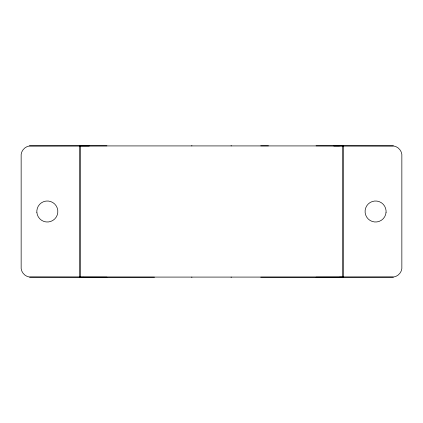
<?xml version="1.0" encoding="UTF-8"?>
<svg xmlns="http://www.w3.org/2000/svg" width="423" height="423" viewBox="0 0 423 423"><rect width="100%" height="100%" fill="white"/><g stroke="black" fill="none" stroke-linecap="round" stroke-linejoin="round"><path stroke-width="0.63" d="M29.631 145.919C25.317 146.437 21.668 150.086 21.15 154.4L21.15 268.605C21.668 272.92 25.317 276.568 29.631 277.086L393.369 277.086C397.683 276.568 401.332 272.92 401.85 268.605L401.85 154.4C401.332 150.086 397.683 146.437 393.369 145.919L29.631 145.919L106.924 145.835M316.076 277.171L393.369 277.086M89.242 145.829L80.534 145.835L80.534 277.165L83.458 277.16M333.758 145.829L339.542 145.829M89.242 145.84L80.534 145.835M333.758 145.84L342.466 145.835M83.458 277.171L154.517 277.181M342.466 145.835L342.466 277.165L260.748 277.176M316.076 145.835L393.369 145.919M191.529 145.835L191.973 145.835M231.027 145.835L231.471 145.835M260.748 145.845L268.483 145.85M339.542 277.16L342.466 277.165M191.529 277.165L191.973 277.165M231.027 277.165L231.471 277.165M29.631 277.086L106.924 277.171M343.561 145.835L343.561 277.171M79.439 145.835L79.439 277.171M386.062 212.288L386.062 210.717A10.506 10.506 0 0 0 370.104 202.538A10.506 10.506 0 0 0 370.104 220.468A10.506 10.506 0 0 0 386.062 212.288M36.854 212.288L36.854 210.717A10.506 10.506 0 0 1 52.812 202.538A10.506 10.506 0 0 1 52.812 220.468A10.506 10.506 0 0 1 36.854 212.288"/></g></svg>
